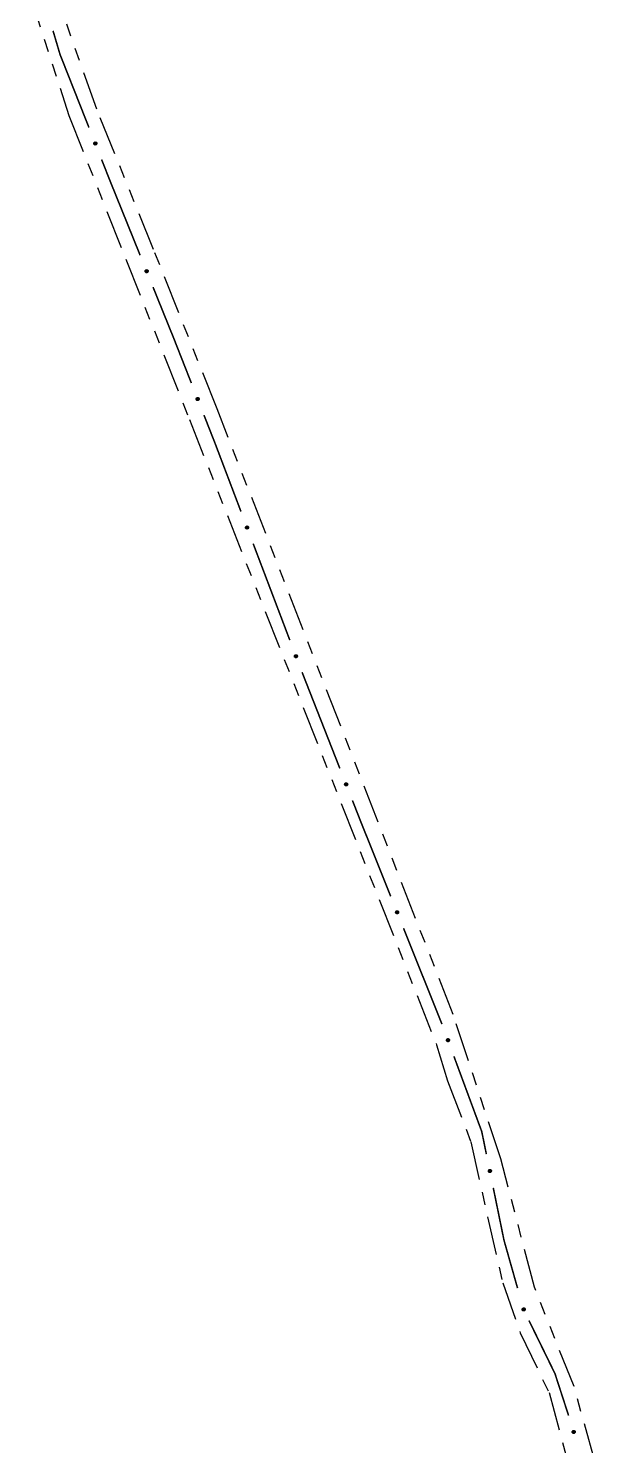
# Model space of a CAD drawing. Extents: x 211453 to 215163, y 4877397 to 4881305.
# Drawn here: x 214817.2 to 214883.1, y 4880212.7 to 4880377.4 of the extents above; entities that cross this region are included whole.
import ezdxf

# ---------------------------------------------------------------- set-up
doc = ezdxf.new("R2010")
doc.units = 0
doc.header["$LTSCALE"] = 1.5
doc.header["$MEASUREMENT"] = 0
doc.linetypes.add('TRACO_25', pattern=[8, 3, -1, 1, -1, 1, -1])
doc.layers.add('SV-EIXO-RUA-N-PAV', color=6, linetype='CONTINUOUS')
doc.layers.add('SV-RUA-NAO-PAV', color=7, linetype='CONTINUOUS')

msp = doc.modelspace()

# ---------------------------------------------------------------- linework, layer by layer
at = {"layer": 'SV-EIXO-RUA-N-PAV', "const_width": 0.18}
for points in [[(214820.118666, 4880377.14662), (214820.686842, 4880375.229024)], [(214820.686842, 4880375.229024), (214820.931375, 4880374.403727)], [(214820.931375, 4880374.403727), (214824.295057, 4880365.906003)], [(214825.767251, 4880362.186777), (214826.503348, 4880360.327163)], [(214826.503348, 4880360.327163), (214826.711366, 4880359.801645)], [(214826.711366, 4880359.801645), (214830.252716, 4880351.056677)], [(214831.754114, 4880347.349144), (214834.006211, 4880341.787844)], [(214834.006211, 4880341.787844), (214834.164512, 4880341.396937)], [(214834.164512, 4880341.396937), (214836.208229, 4880336.206545)], [(214837.673716, 4880332.484671), (214838.772832, 4880329.693266)], [(214838.772832, 4880329.693266), (214838.95582, 4880329.228535)], [(214838.95582, 4880329.228535), (214841.976175, 4880321.282677)], [(214843.397428, 4880317.543688), (214847.661188, 4880306.326721)], [(214849.089585, 4880302.590494), (214853.480366, 4880291.422636)], [(214854.94396, 4880287.700017), (214855.675757, 4880285.838708)], [(214855.675757, 4880285.838708), (214855.839478, 4880285.422288)], [(214855.839478, 4880285.422288), (214859.39694, 4880276.556866)], [(214860.886579, 4880272.844592), (214865.355494, 4880261.70777)], [(214866.74924, 4880257.958507), (214869.875069, 4880249.518768)], [(214869.875069, 4880249.518768), (214869.985245, 4880249.221292)], [(214869.985245, 4880249.221292), (214870.523554, 4880246.593077)], [(214871.326169, 4880242.674428), (214872.530091, 4880236.796455)], [(214872.530091, 4880236.796455), (214872.571031, 4880236.596575)], [(214872.571031, 4880236.596575), (214874.149404, 4880231.019657)], [(214875.476232, 4880227.261772), (214878.115436, 4880221.873396)], [(214878.115436, 4880221.873396), (214878.503126, 4880221.081862)], [(214878.503126, 4880221.081862), (214880.085221, 4880216.21388)]]:
    msp.add_lwpolyline(points, dxfattribs=at)
at = {"layer": 'SV-EIXO-RUA-N-PAV'}
for points in [[(214825.080626, 4880364.2205), (214825.125781, 4880364.20171), (214825.160748, 4880364.176328), (214825.183818, 4880364.146764), (214825.197393, 4880364.115323), (214825.207657, 4880364.081593), (214825.210504, 4880364.045303), (214825.204741, 4880364.004326), (214825.18621, 4880363.958897), (214825.157854, 4880363.924786), (214825.13008, 4880363.900617), (214825.09811, 4880363.884575), (214825.065176, 4880363.875152), (214825.027383, 4880363.873443), (214824.985913, 4880363.879688), (214824.940684, 4880363.899427), (214824.906574, 4880363.924546), (214824.88501, 4880363.953728), (214824.869086, 4880363.98597), (214824.859019, 4880364.020531), (214824.85643, 4880364.05617), (214824.862794, 4880364.097912), (214824.882868, 4880364.142296), (214824.907533, 4880364.176602), (214824.936404, 4880364.19857), (214824.9685, 4880364.213533), (214825.002205, 4880364.22424), (214825.038565, 4880364.228619), (214825.080626, 4880364.2205)], [(214831.051516, 4880349.377404), (214831.096818, 4880349.35897), (214831.131983, 4880349.333864), (214831.155285, 4880349.304482), (214831.169106, 4880349.273149), (214831.179636, 4880349.239501), (214831.182767, 4880349.203235), (214831.177327, 4880349.162213), (214831.159154, 4880349.11664), (214831.131067, 4880349.082307), (214831.103484, 4880349.057921), (214831.071641, 4880349.041628), (214831.038783, 4880349.031946), (214831.001004, 4880349.029939), (214830.959487, 4880349.035858), (214830.914103, 4880349.055241), (214830.879797, 4880349.080091), (214830.858004, 4880349.109102), (214830.841827, 4880349.141218), (214830.831489, 4880349.175699), (214830.82862, 4880349.211317), (214830.834655, 4880349.253107), (214830.854379, 4880349.297647), (214830.878774, 4880349.332146), (214830.907471, 4880349.354341), (214830.939448, 4880349.369556), (214830.973068, 4880349.380527), (214831.009393, 4880349.385193), (214831.051516, 4880349.377404)], [(214836.990758, 4880334.519629), (214837.03588, 4880334.500758), (214837.0708, 4880334.475312), (214837.093817, 4880334.445706), (214837.107335, 4880334.414241), (214837.117539, 4880334.380493), (214837.12032, 4880334.344198), (214837.114483, 4880334.303231), (214837.095871, 4880334.257836), (214837.067453, 4880334.223776), (214837.039635, 4880334.199658), (214837.007637, 4880334.183673), (214836.974686, 4880334.17431), (214836.93689, 4880334.172668), (214836.895431, 4880334.178988), (214836.850237, 4880334.198808), (214836.816173, 4880334.223989), (214836.794662, 4880334.25321), (214836.778796, 4880334.285481), (214836.768791, 4880334.32006), (214836.766267, 4880334.355703), (214836.772706, 4880334.397434), (214836.792859, 4880334.441781), (214836.817586, 4880334.476042), (214836.846497, 4880334.497958), (214836.87862, 4880334.512864), (214836.912344, 4880334.52351), (214836.948712, 4880334.527824), (214836.990758, 4880334.519629)], [(214842.738648, 4880319.586601), (214842.783542, 4880319.567196), (214842.818158, 4880319.541338), (214842.840823, 4880319.511462), (214842.853967, 4880319.479838), (214842.86377, 4880319.445972), (214842.86612, 4880319.409646), (214842.859798, 4880319.368752), (214842.840648, 4880319.32358), (214842.811829, 4880319.28986), (214842.783727, 4880319.266073), (214842.751541, 4880319.250468), (214842.718482, 4880319.241496), (214842.680669, 4880319.240303), (214842.639288, 4880319.247114), (214842.594332, 4880319.267469), (214842.560569, 4880319.293052), (214842.539406, 4880319.322526), (214842.523923, 4880319.354983), (214842.51433, 4880319.389678), (214842.512228, 4880319.425349), (214842.519161, 4880319.467), (214842.53984, 4880319.511105), (214842.564971, 4880319.545071), (214842.59414, 4880319.566643), (214842.626437, 4880319.581166), (214842.660285, 4880319.591411), (214842.696702, 4880319.595294), (214842.738648, 4880319.586601)], [(214848.42366, 4880304.630644), (214848.468555, 4880304.61124), (214848.503171, 4880304.585382), (214848.525835, 4880304.555505), (214848.538979, 4880304.523882), (214848.548782, 4880304.490015), (214848.551132, 4880304.45369), (214848.54481, 4880304.412795), (214848.525661, 4880304.367624), (214848.496842, 4880304.333903), (214848.46874, 4880304.310116), (214848.436554, 4880304.294512), (214848.403495, 4880304.28554), (214848.365681, 4880304.284347), (214848.324301, 4880304.291158), (214848.279345, 4880304.311513), (214848.245582, 4880304.337096), (214848.224419, 4880304.366569), (214848.208936, 4880304.399026), (214848.199342, 4880304.433721), (214848.197241, 4880304.469392), (214848.204174, 4880304.511044), (214848.224852, 4880304.555149), (214848.249984, 4880304.589115), (214848.279152, 4880304.610686), (214848.311449, 4880304.62521), (214848.345298, 4880304.635455), (214848.381714, 4880304.639338), (214848.42366, 4880304.630644)], [(214854.262038, 4880289.735322), (214854.307149, 4880289.716428), (214854.342057, 4880289.690965), (214854.365059, 4880289.661347), (214854.378561, 4880289.629875), (214854.388748, 4880289.596122), (214854.39151, 4880289.559826), (214854.385652, 4880289.518862), (214854.367017, 4880289.473476), (214854.338582, 4880289.439431), (214854.310752, 4880289.415326), (214854.278745, 4880289.399358), (214854.24579, 4880289.390011), (214854.207992, 4880289.388389), (214854.166537, 4880289.39473), (214854.121353, 4880289.414573), (214854.087302, 4880289.439771), (214854.065806, 4880289.469003), (214854.049956, 4880289.501282), (214854.039969, 4880289.535866), (214854.037463, 4880289.571511), (214854.043923, 4880289.613238), (214854.064099, 4880289.657575), (214854.088843, 4880289.691824), (214854.117765, 4880289.713725), (214854.149896, 4880289.728614), (214854.183626, 4880289.739243), (214854.219996, 4880289.743539), (214854.262038, 4880289.735322)], [(214860.190414, 4880274.875069), (214860.235656, 4880274.856492), (214860.270742, 4880274.831274), (214860.293951, 4880274.801818), (214860.307673, 4880274.770442), (214860.318096, 4880274.73676), (214860.321112, 4880274.700484), (214860.315542, 4880274.659481), (214860.297224, 4880274.613965), (214860.269029, 4880274.579722), (214860.241368, 4880274.555423), (214860.209474, 4880274.53923), (214860.176585, 4880274.529653), (214860.1388, 4880274.527766), (214860.097302, 4880274.533817), (214860.05198, 4880274.553343), (214860.017753, 4880274.578302), (214859.996052, 4880274.607382), (214859.979977, 4880274.639549), (214859.969748, 4880274.674062), (214859.966992, 4880274.709689), (214859.973159, 4880274.75146), (214859.993025, 4880274.795938), (214860.017528, 4880274.830359), (214860.046296, 4880274.852462), (214860.078321, 4880274.867576), (214860.111976, 4880274.878441), (214860.148315, 4880274.882991), (214860.190414, 4880274.875069)], [(214866.107936, 4880260.006973), (214866.152663, 4880259.987185), (214866.187057, 4880259.961033), (214866.209466, 4880259.930964), (214866.222339, 4880259.899229), (214866.231852, 4880259.86528), (214866.233892, 4880259.828936), (214866.227221, 4880259.788097), (214866.207686, 4880259.74309), (214866.17858, 4880259.709618), (214866.150276, 4880259.686071), (214866.117958, 4880259.670743), (214866.084823, 4880259.662054), (214866.047001, 4880259.661183), (214866.00568, 4880259.668348), (214865.9609, 4880259.689086), (214865.927357, 4880259.714957), (214865.906446, 4880259.74461), (214865.891241, 4880259.777198), (214865.881944, 4880259.811974), (214865.880148, 4880259.847661), (214865.887436, 4880259.889252), (214865.908491, 4880259.933179), (214865.933911, 4880259.966929), (214865.963263, 4880259.98825), (214865.995683, 4880260.002497), (214866.029618, 4880260.012453), (214866.066066, 4880260.016024), (214866.107936, 4880260.006973)], [(214871.003873, 4880244.796599), (214871.04507, 4880244.770239), (214871.075087, 4880244.73916), (214871.092661, 4880244.706033), (214871.100559, 4880244.67271), (214871.104798, 4880244.637708), (214871.101286, 4880244.601477), (214871.088482, 4880244.562127), (214871.062329, 4880244.520615), (214871.028471, 4880244.491959), (214870.996915, 4880244.472991), (214870.962642, 4880244.462756), (214870.928571, 4880244.459207), (214870.891056, 4880244.464099), (214870.851306, 4880244.477465), (214870.8102, 4880244.504773), (214870.780982, 4880244.535444), (214870.764824, 4880244.567932), (214870.754753, 4880244.602454), (214870.750853, 4880244.638239), (214870.754505, 4880244.673784), (214870.768034, 4880244.713783), (214870.795524, 4880244.753997), (214870.825782, 4880244.783488), (214870.858035, 4880244.800097), (214870.892245, 4880244.809248), (214870.927299, 4880244.813926), (214870.963867, 4880244.811913), (214871.003873, 4880244.796599)], [(214874.888265, 4880228.712463), (214874.934755, 4880228.697275), (214874.971605, 4880228.674714), (214874.996924, 4880228.647051), (214875.012924, 4880228.616772), (214875.025803, 4880228.583952), (214875.031488, 4880228.547997), (214875.028958, 4880228.506694), (214875.014049, 4880228.459951), (214874.988456, 4880228.423721), (214874.962664, 4880228.397447), (214874.932052, 4880228.378946), (214874.899959, 4880228.366968), (214874.862416, 4880228.362299), (214874.820584, 4880228.365271), (214874.773945, 4880228.3814), (214874.73797, 4880228.403766), (214874.714183, 4880228.431166), (214874.695778, 4880228.462059), (214874.68303, 4880228.495724), (214874.677654, 4880228.53105), (214874.680722, 4880228.573162), (214874.697252, 4880228.618984), (214874.719149, 4880228.65512), (214874.746208, 4880228.679285), (214874.777031, 4880228.69672), (214874.809792, 4880228.710039), (214874.845697, 4880228.717258), (214874.888265, 4880228.712463)], [(214880.741412, 4880214.470857), (214880.78434, 4880214.447421), (214880.816442, 4880214.4185), (214880.836274, 4880214.386673), (214880.846466, 4880214.353979), (214880.853125, 4880214.319356), (214880.852138, 4880214.282969), (214880.842096, 4880214.242825), (214880.818888, 4880214.199598), (214880.787101, 4880214.168659), (214880.756938, 4880214.147547), (214880.723458, 4880214.134957), (214880.689716, 4880214.129051), (214880.651952, 4880214.131327), (214880.61137, 4880214.1419), (214880.568468, 4880214.166288), (214880.537191, 4880214.194856), (214880.518816, 4880214.226145), (214880.506372, 4880214.259883), (214880.499997, 4880214.295312), (214880.501173, 4880214.331025), (214880.511892, 4880214.371866), (214880.536524, 4880214.413891), (214880.564661, 4880214.445412), (214880.595683, 4880214.464221), (214880.629175, 4880214.475724), (214880.66382, 4880214.482826), (214880.700439, 4880214.483356), (214880.741412, 4880214.470857)]]:
    msp.add_lwpolyline(points, close=True, dxfattribs=at)
for points in [[(214824.85643, 4880364.05617), (214824.940684, 4880363.899427)], [(214824.859019, 4880364.020531), (214824.906574, 4880363.924546)], [(214824.859913, 4880364.034549), (214824.920813, 4880363.917772)], [(214824.862794, 4880364.097912), (214824.985913, 4880363.879688)], [(214824.863851, 4880364.072796), (214824.960011, 4880363.8966)], [(214824.875667, 4880364.117097), (214825.005052, 4880363.879208)], [(214824.882868, 4880364.142296), (214825.027383, 4880363.873443)], [(214824.895068, 4880364.157062), (214825.043563, 4880363.878309)], [(214824.907533, 4880364.176602), (214825.065176, 4880363.875152)], [(214824.922531, 4880364.184076), (214825.080066, 4880363.882485)], [(214824.936404, 4880364.19857), (214825.09811, 4880363.884575)], [(214824.953007, 4880364.203477), (214825.111018, 4880363.893269)], [(214824.9685, 4880364.213533), (214825.13008, 4880363.900617)], [(214824.987765, 4880364.215768), (214825.143794, 4880363.917984)], [(214825.002205, 4880364.22424), (214825.157854, 4880363.924786)], [(214825.021995, 4880364.221979), (214825.170755, 4880363.946266)], [(214825.038565, 4880364.228619), (214825.18621, 4880363.958897)], [(214825.058233, 4880364.223116), (214825.192429, 4880363.984196)], [(214825.080626, 4880364.2205), (214825.204741, 4880364.004326)], [(214825.104807, 4880364.209266), (214825.204509, 4880364.031536)], [(214825.125781, 4880364.20171), (214825.210504, 4880364.045303)], [(214825.145776, 4880364.187327), (214825.204905, 4880364.071316)], [(214825.160748, 4880364.176328), (214825.207657, 4880364.081593)], [(214830.82862, 4880349.211317), (214830.914103, 4880349.055241)], [(214830.831489, 4880349.175699), (214830.879797, 4880349.080091)], [(214830.832272, 4880349.189724), (214830.894088, 4880349.073429)], [(214830.834655, 4880349.253107), (214830.959487, 4880349.035858)], [(214830.83591, 4880349.228001), (214830.933453, 4880349.052566)], [(214830.847376, 4880349.272393), (214830.978628, 4880349.035528)], [(214830.854379, 4880349.297647), (214831.001004, 4880349.029939)], [(214830.866462, 4880349.312509), (214831.017146, 4880349.034933)], [(214830.878774, 4880349.332146), (214831.038783, 4880349.031946)], [(214830.893712, 4880349.339738), (214831.053615, 4880349.039396)], [(214830.907471, 4880349.354341), (214831.071641, 4880349.041628)], [(214830.924035, 4880349.359378), (214831.084481, 4880349.050423)], [(214830.939448, 4880349.369556), (214831.103484, 4880349.057921)], [(214830.958695, 4880349.371942), (214831.117061, 4880349.075394)], [(214830.973068, 4880349.380527), (214831.131067, 4880349.082307)], [(214830.992875, 4880349.378423), (214831.143799, 4880349.103888)], [(214831.009393, 4880349.385193), (214831.159154, 4880349.11664)], [(214831.029103, 4880349.379844), (214831.165174, 4880349.141987)], [(214831.051516, 4880349.377404), (214831.177327, 4880349.162213)], [(214831.075784, 4880349.366361), (214831.176881, 4880349.189421)], [(214831.096818, 4880349.35897), (214831.182767, 4880349.203235)], [(214831.116925, 4880349.344745), (214831.176965, 4880349.229203)], [(214831.131983, 4880349.333864), (214831.179636, 4880349.239501)], [(214836.766267, 4880334.355703), (214836.850237, 4880334.198808)], [(214836.768791, 4880334.32006), (214836.816173, 4880334.223989)], [(214836.76971, 4880334.334076), (214836.830399, 4880334.217189)], [(214836.772706, 4880334.397434), (214836.895431, 4880334.178988)], [(214836.773718, 4880334.372316), (214836.86956, 4880334.195947)], [(214836.785613, 4880334.416595), (214836.914569, 4880334.178473)], [(214836.792859, 4880334.441781), (214836.93689, 4880334.172668)], [(214836.805086, 4880334.456525), (214836.953079, 4880334.177505)], [(214836.817586, 4880334.476042), (214836.974686, 4880334.17431)], [(214836.832598, 4880334.483489), (214836.989589, 4880334.181615)], [(214836.846497, 4880334.497958), (214837.007637, 4880334.183673)], [(214836.863109, 4880334.502836), (214837.020561, 4880334.192344)], [(214836.87862, 4880334.512864), (214837.039635, 4880334.199658)], [(214836.897889, 4880334.515064), (214837.053381, 4880334.216999)], [(214836.912344, 4880334.52351), (214837.067453, 4880334.223776)], [(214836.93213, 4880334.521214), (214837.080393, 4880334.245233)], [(214836.948712, 4880334.527824), (214837.095871, 4880334.257836)], [(214836.96837, 4880334.522285), (214837.102135, 4880334.283124)], [(214836.990758, 4880334.519629), (214837.114483, 4880334.303231)], [(214837.014919, 4880334.508351), (214837.1143, 4880334.330442)], [(214837.03588, 4880334.500758), (214837.12032, 4880334.344198)], [(214837.055849, 4880334.486338), (214837.114768, 4880334.370221)], [(214837.0708, 4880334.475312), (214837.117539, 4880334.380493)], [(214842.512228, 4880319.425349), (214842.594332, 4880319.267469)], [(214842.51433, 4880319.389678), (214842.560569, 4880319.293052)], [(214842.515415, 4880319.403682), (214842.574714, 4880319.286084)], [(214842.519161, 4880319.467), (214842.639288, 4880319.247114)], [(214842.519876, 4880319.441872), (214842.61362, 4880319.264379)], [(214842.532295, 4880319.486007), (214842.658418, 4880319.246373)], [(214842.53984, 4880319.511105), (214842.680669, 4880319.240303)], [(214842.55224, 4880319.525704), (214842.696914, 4880319.244948)], [(214842.564971, 4880319.545071), (214842.718482, 4880319.241496)], [(214842.580069, 4880319.552339), (214842.733471, 4880319.248625)], [(214842.59414, 4880319.566643), (214842.751541, 4880319.250468)], [(214842.610808, 4880319.571323), (214842.764567, 4880319.258986)], [(214842.626437, 4880319.581166), (214842.783727, 4880319.266073)], [(214842.645731, 4880319.583138), (214842.797677, 4880319.28325)], [(214842.660285, 4880319.591411), (214842.811829, 4880319.28986)], [(214842.680042, 4880319.588881), (214842.825022, 4880319.311161)], [(214842.696702, 4880319.595294), (214842.840648, 4880319.32358)], [(214842.716293, 4880319.589522), (214842.847212, 4880319.348792)], [(214842.738648, 4880319.586601), (214842.859798, 4880319.368752)], [(214842.762672, 4880319.575037), (214842.859937, 4880319.395962)], [(214842.783542, 4880319.567196), (214842.86612, 4880319.409646)], [(214842.803339, 4880319.552541), (214842.860877, 4880319.435733)], [(214842.818158, 4880319.541338), (214842.86377, 4880319.445972)], [(214848.197241, 4880304.469392), (214848.279345, 4880304.311513)], [(214848.199342, 4880304.433721), (214848.245582, 4880304.337096)], [(214848.200428, 4880304.447726), (214848.259727, 4880304.330128)], [(214848.204174, 4880304.511044), (214848.324301, 4880304.291158)], [(214848.204888, 4880304.485916), (214848.298633, 4880304.308422)], [(214848.217307, 4880304.530051), (214848.343431, 4880304.290416)], [(214848.224852, 4880304.555149), (214848.365681, 4880304.284347)], [(214848.237253, 4880304.569747), (214848.381927, 4880304.288992)], [(214848.249984, 4880304.589115), (214848.403495, 4880304.28554)], [(214848.265082, 4880304.596383), (214848.418483, 4880304.292669)], [(214848.279152, 4880304.610686), (214848.436554, 4880304.294512)], [(214848.29582, 4880304.615366), (214848.44958, 4880304.303029)], [(214848.311449, 4880304.62521), (214848.46874, 4880304.310116)], [(214848.330743, 4880304.627181), (214848.48269, 4880304.327293)], [(214848.345298, 4880304.635455), (214848.496842, 4880304.333903)], [(214848.365055, 4880304.632925), (214848.510035, 4880304.355205)], [(214848.381714, 4880304.639338), (214848.525661, 4880304.367624)], [(214848.401305, 4880304.633566), (214848.532225, 4880304.392835)], [(214848.42366, 4880304.630644), (214848.54481, 4880304.412795)], [(214848.447685, 4880304.619081), (214848.54495, 4880304.440006)], [(214848.468555, 4880304.61124), (214848.551132, 4880304.45369)], [(214848.488351, 4880304.596584), (214848.54589, 4880304.479777)], [(214848.503171, 4880304.585382), (214848.548782, 4880304.490015)], [(214854.037463, 4880289.571511), (214854.121353, 4880289.414573)], [(214854.039969, 4880289.535866), (214854.087302, 4880289.439771)], [(214854.040895, 4880289.549882), (214854.101525, 4880289.432964)], [(214854.043923, 4880289.613238), (214854.166537, 4880289.39473)], [(214854.044922, 4880289.58812), (214854.140675, 4880289.411702)], [(214854.05684, 4880289.632393), (214854.185675, 4880289.394205)], [(214854.064099, 4880289.657575), (214854.207992, 4880289.388389)], [(214854.076333, 4880289.672313), (214854.224184, 4880289.393218)], [(214854.088843, 4880289.691824), (214854.24579, 4880289.390011)], [(214854.103858, 4880289.699263), (214854.260696, 4880289.39731)], [(214854.117765, 4880289.713725), (214854.278745, 4880289.399358)], [(214854.134379, 4880289.718594), (214854.291673, 4880289.408022)], [(214854.149896, 4880289.728614), (214854.310752, 4880289.415326)], [(214854.169166, 4880289.730805), (214854.324506, 4880289.432661)], [(214854.183626, 4880289.739243), (214854.338582, 4880289.439431)], [(214854.20341, 4880289.736937), (214854.351532, 4880289.460881)], [(214854.219996, 4880289.743539), (214854.367017, 4880289.473476)], [(214854.239651, 4880289.73799), (214854.373294, 4880289.49876)], [(214854.262038, 4880289.735322), (214854.385652, 4880289.518862)], [(214854.286192, 4880289.724032), (214854.385483, 4880289.546072)], [(214854.307149, 4880289.716428), (214854.39151, 4880289.559826)], [(214854.327111, 4880289.701999), (214854.385971, 4880289.585852)], [(214854.342057, 4880289.690965), (214854.388748, 4880289.596122)], [(214859.966992, 4880274.709689), (214860.05198, 4880274.553343)], [(214859.969748, 4880274.674062), (214860.017753, 4880274.578302)], [(214859.970576, 4880274.688085), (214860.032023, 4880274.571595)], [(214859.973159, 4880274.75146), (214860.097302, 4880274.533817)], [(214859.974335, 4880274.72635), (214860.071321, 4880274.550607)], [(214859.985942, 4880274.770705), (214860.116442, 4880274.533426)], [(214859.993025, 4880274.795938), (214860.1388, 4880274.527766)], [(214860.005155, 4880274.810761), (214860.154958, 4880274.532708)], [(214860.017528, 4880274.830359), (214860.176585, 4880274.529653)], [(214860.032491, 4880274.837903), (214860.19144, 4880274.537056)], [(214860.046296, 4880274.852462), (214860.209474, 4880274.53923)], [(214860.062876, 4880274.857447), (214860.222341, 4880274.547985)], [(214860.078321, 4880274.867576), (214860.241368, 4880274.555423)], [(214860.097576, 4880274.869901), (214860.255001, 4880274.572853)], [(214860.111976, 4880274.878441), (214860.269029, 4880274.579722)], [(214860.131776, 4880274.876274), (214860.281829, 4880274.601262)], [(214860.148315, 4880274.882991), (214860.297224, 4880274.613965)], [(214860.168009, 4880274.87758), (214860.303325, 4880274.639293)], [(214860.190414, 4880274.875069), (214860.315542, 4880274.659481)], [(214860.214646, 4880274.863949), (214860.315182, 4880274.686689)], [(214860.235656, 4880274.856492), (214860.321112, 4880274.700484)], [(214860.255719, 4880274.842203), (214860.315391, 4880274.726471)], [(214860.270742, 4880274.831274), (214860.318096, 4880274.73676)], [(214865.880148, 4880259.847661), (214865.9609, 4880259.689086)], [(214865.881944, 4880259.811974), (214865.927357, 4880259.714957)], [(214865.883149, 4880259.825968), (214865.941441, 4880259.707868)], [(214865.887436, 4880259.889252), (214866.00568, 4880259.668348)], [(214865.887936, 4880259.864119), (214865.98016, 4880259.685831)], [(214865.900732, 4880259.908146), (214866.024803, 4880259.667443)], [(214865.908491, 4880259.933179), (214866.047001, 4880259.661183)], [(214865.921015, 4880259.947671), (214866.063286, 4880259.665689)], [(214865.933911, 4880259.966929), (214866.084823, 4880259.662054)], [(214865.949071, 4880259.974068), (214866.099872, 4880259.669054)], [(214865.963263, 4880259.98825), (214866.117958, 4880259.670743)], [(214865.979971, 4880259.992788), (214866.131056, 4880259.679148)], [(214865.995683, 4880260.002497), (214866.150276, 4880259.686071)], [(214866.014993, 4880260.004304), (214866.164372, 4880259.703129)], [(214866.029618, 4880260.012453), (214866.17858, 4880259.709618)], [(214866.049352, 4880260.009754), (214866.191954, 4880259.730806)], [(214866.066066, 4880260.016024), (214866.207686, 4880259.74309)], [(214866.085607, 4880260.010086), (214866.214465, 4880259.768245)], [(214866.107936, 4880260.006973), (214866.227221, 4880259.788097)], [(214866.131861, 4880259.995205), (214866.227593, 4880259.815305)], [(214866.152663, 4880259.987185), (214866.233892, 4880259.828936)], [(214866.172334, 4880259.972362), (214866.228873, 4880259.855067)], [(214866.187057, 4880259.961033), (214866.231852, 4880259.86528)], [(214870.750853, 4880244.638239), (214870.780982, 4880244.535444)], [(214870.754172, 4880244.651888), (214870.793825, 4880244.526295)], [(214870.754505, 4880244.673784), (214870.8102, 4880244.504773)], [(214870.764705, 4880244.688866), (214870.828742, 4880244.498626)], [(214870.768034, 4880244.713783), (214870.851306, 4880244.477465)], [(214870.784048, 4880244.730435), (214870.870069, 4880244.473662)], [(214870.795524, 4880244.753997), (214870.891056, 4880244.464099)], [(214870.810107, 4880244.766415), (214870.907837, 4880244.466076)], [(214870.825782, 4880244.783488), (214870.928571, 4880244.459207)], [(214870.841852, 4880244.788238), (214870.944509, 4880244.463838)], [(214870.858035, 4880244.800097), (214870.962642, 4880244.462756)], [(214870.875239, 4880244.802041), (214870.976866, 4880244.469072)], [(214870.892245, 4880244.809248), (214870.996915, 4880244.472991)], [(214870.911605, 4880244.808096), (214871.013442, 4880244.487706)], [(214870.927299, 4880244.813926), (214871.028471, 4880244.491959)], [(214870.946394, 4880244.808258), (214871.044912, 4880244.510866)], [(214870.963867, 4880244.811913), (214871.062329, 4880244.520615)], [(214870.982277, 4880244.803071), (214871.072855, 4880244.544447)], [(214871.003873, 4880244.796599), (214871.088482, 4880244.562127)], [(214871.02573, 4880244.781329), (214871.092987, 4880244.588963)], [(214871.04507, 4880244.770239), (214871.101286, 4880244.601477)], [(214871.062258, 4880244.752596), (214871.100299, 4880244.628067)], [(214871.075087, 4880244.73916), (214871.104798, 4880244.637708)], [(214874.677654, 4880228.53105), (214874.773945, 4880228.3814)], [(214874.680722, 4880228.573162), (214874.820584, 4880228.365271)], [(214874.682822, 4880228.509769), (214874.752696, 4880228.39813)], [(214874.68303, 4880228.495724), (214874.73797, 4880228.403766)], [(214874.683747, 4880228.548207), (214874.793435, 4880228.380099)], [(214874.69205, 4880228.593298), (214874.839701, 4880228.366294)], [(214874.697252, 4880228.618984), (214874.862416, 4880228.362299)], [(214874.708256, 4880228.634662), (214874.878165, 4880228.368419)], [(214874.719149, 4880228.65512), (214874.899959, 4880228.366968)], [(214874.733514, 4880228.663747), (214874.914227, 4880228.375447)], [(214874.746208, 4880228.679285), (214874.932052, 4880228.378946)], [(214874.762374, 4880228.68548), (214874.944238, 4880228.388627)], [(214874.777031, 4880228.69672), (214874.962664, 4880228.397447)], [(214874.796061, 4880228.70046), (214874.974973, 4880228.415836)], [(214874.809792, 4880228.710039), (214874.988456, 4880228.423721)], [(214874.829698, 4880228.709338), (214874.999632, 4880228.446147)], [(214874.845697, 4880228.717258), (214875.014049, 4880228.459951)], [(214874.865735, 4880228.713315), (214875.018264, 4880228.48566)], [(214874.888265, 4880228.712463), (214875.028958, 4880228.506694)], [(214874.913252, 4880228.703161), (214875.026591, 4880228.533802)], [(214874.934755, 4880228.697275), (214875.031488, 4880228.547997)], [(214874.955817, 4880228.684505), (214875.023866, 4880228.573491)], [(214874.971605, 4880228.674714), (214875.025803, 4880228.583952)], [(214880.499997, 4880214.295312), (214880.537191, 4880214.194856)], [(214880.501173, 4880214.331025), (214880.568468, 4880214.166288)], [(214880.502361, 4880214.309158), (214880.550637, 4880214.186622)], [(214880.510301, 4880214.346779), (214880.587391, 4880214.161443)], [(214880.511892, 4880214.371866), (214880.61137, 4880214.1419)], [(214880.526712, 4880214.38959), (214880.630352, 4880214.139409)], [(214880.536524, 4880214.413891), (214880.651952, 4880214.131327)], [(214880.55021, 4880214.427292), (214880.668555, 4880214.134464)], [(214880.564661, 4880214.445412), (214880.689716, 4880214.129051)], [(214880.580362, 4880214.451267), (214880.705295, 4880214.134777)], [(214880.595683, 4880214.464221), (214880.723458, 4880214.134957)], [(214880.61271, 4880214.467354), (214880.73721, 4880214.142245)], [(214880.629175, 4880214.475724), (214880.756938, 4880214.147547)], [(214880.648569, 4880214.47592), (214880.772404, 4880214.163373)], [(214880.66382, 4880214.482826), (214880.787101, 4880214.168659)], [(214880.683262, 4880214.478496), (214880.80219, 4880214.188663)], [(214880.700439, 4880214.483356), (214880.818888, 4880214.199598)], [(214880.719419, 4880214.475814), (214880.827735, 4880214.224102)], [(214880.741412, 4880214.470857), (214880.842096, 4880214.242825)], [(214880.764277, 4880214.457141), (214880.844727, 4880214.269908)], [(214880.78434, 4880214.447421), (214880.852138, 4880214.282969)], [(214880.802711, 4880214.431014), (214880.849307, 4880214.309426)], [(214880.816442, 4880214.4185), (214880.853125, 4880214.319356)]]:
    msp.add_lwpolyline(points, dxfattribs=at)
at = {"layer": 'SV-RUA-NAO-PAV', "linetype": 'TRACO_25'}
for points in [[(214883.121201, 4880210.915729, 7.512757), (214880.718198, 4880219.596931, 8.209352), (214876.10227, 4880231.149139, 8.052373), (214872.204234, 4880246.061673, 8.042562), (214866.655431, 4880262.804698, 8.228974), (214839.199175, 4880333.218052, 7.934639), (214831.80968, 4880351.721588, 7.797282), (214825.21133, 4880368.024717, 7.856149), (214819.883478, 4880383.077488, 7.708981)], [(214817.244675, 4880381.877738, 7.326344), (214821.972351, 4880367.315123, 7.483324), (214828.580928, 4880350.621941, 7.601058), (214835.980497, 4880331.988387, 7.934639), (214864.737857, 4880259.284536, 7.787471), (214865.993637, 4880255.104674, 7.875772), (214868.723725, 4880248.032463, 7.875772), (214870.648485, 4880239.321038, 7.856149), (214872.422662, 4880231.64977, 7.86596), (214874.455709, 4880225.818701, 7.954261), (214877.809163, 4880218.877285, 7.954261), (214879.982059, 4880210.915864, 7.954261)]]:
    msp.add_polyline3d(points, dxfattribs=at)

doc.saveas('drawing.dxf')
